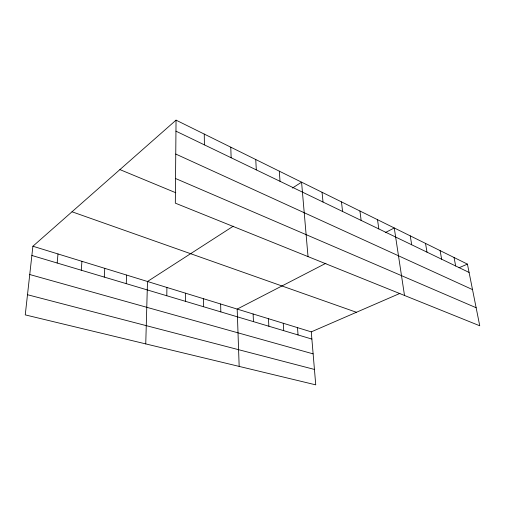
<?xml version="1.0" encoding="UTF-8"?>
<svg xmlns="http://www.w3.org/2000/svg" width="505" height="505" viewBox="0 0 505 505"><rect width="100%" height="100%" fill="white"/><g stroke="black" fill="none" stroke-linecap="round" stroke-linejoin="round"><path stroke-width="0.76" d="M185.537 301.352L185.543 293.197M176.049 120.146L175.323 203.149L479.75 325.776L467.422 264.115L176.049 120.146L32.901 246.238L25.25 314.886L315.745 384.854L311.269 331.873L32.901 246.238M166.795 295.753L166.909 287.465M145.749 343.911L147.492 281.493L233.272 226.196M126.237 283.646L126.61 275.067M104.264 277.081L104.775 268.351M81.261 270.213L81.93 261.325M57.16 263.017L57.999 253.964M292.445 188.049L301.573 182.166L308.025 256.609M325.933 263.257L237.186 309.085L239.168 366.409M385.246 232.622L394.266 227.97L404.505 295.469M311.269 331.873L399.922 293.405M459.013 267.764L467.422 264.115M27.497 294.724L314.445 369.439M29.744 274.531L313.125 353.872M31.872 255.467L311.875 339.076M72.019 211.784L356.423 312.286M119.912 169.598L175.778 192.746M175.538 178.505L476.146 307.734M175.753 154.044L472.516 289.605M175.955 131.155L469.088 272.441M454.052 257.506L455.668 265.971M440.095 250.606L441.66 259.216M425.507 243.404L427.015 252.159M410.243 235.86L411.695 244.773M377.519 219.694L378.813 228.929M359.939 211.008L361.144 220.414M341.475 201.88L342.573 211.462M322.045 192.279L323.03 202.044M297.502 327.644L298.051 334.948M279.309 171.17L280.029 181.314M283.242 323.25L283.728 330.668M268.452 318.705L268.875 326.236M255.751 159.523L256.3 169.876M253.112 313.984L253.459 321.635M230.779 147.189L231.139 157.749M220.641 303.997L220.824 311.888M204.26 134.084L204.405 144.866M203.439 298.707L203.534 306.724"/></g></svg>
